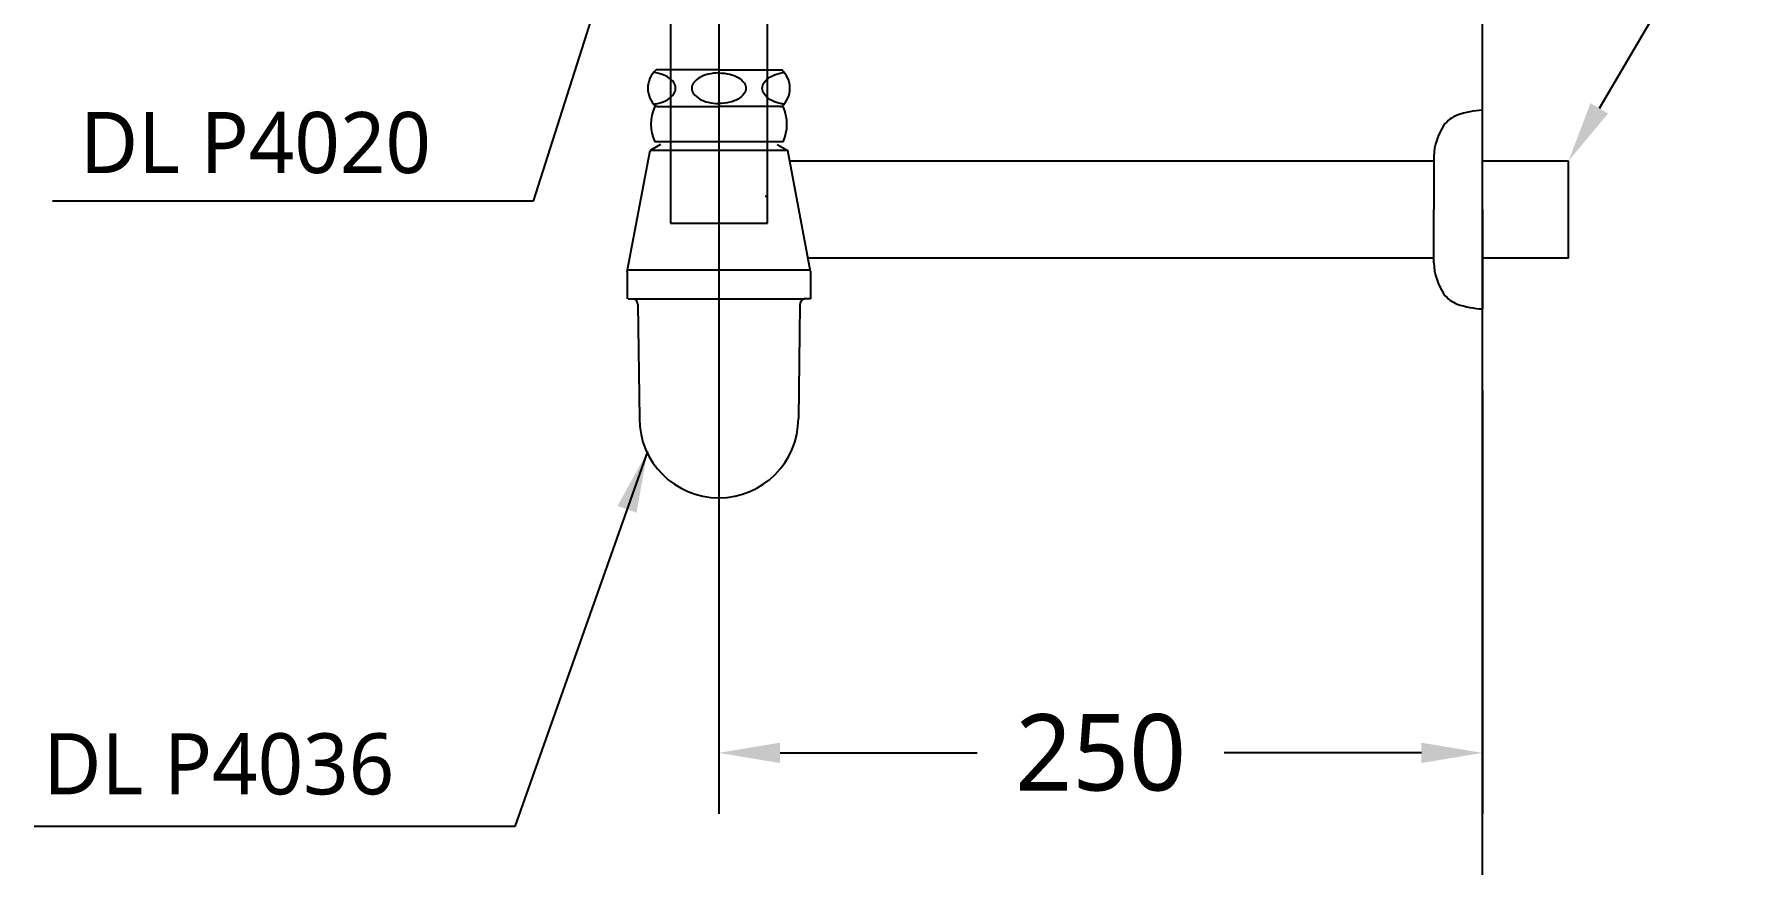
# Model space of a CAD drawing. Extents: x 1408 to 6784, y -530 to 1956.
# Drawn here: x 4846 to 5405, y -80 to 192 of the extents above; entities that cross this region are included whole.
import ezdxf

# ---------------------------------------------------------------- set-up
doc = ezdxf.new("R2010")
doc.units = 0
doc.header["$LTSCALE"] = 10
doc.header["$MEASUREMENT"] = 0
doc.header["$PDMODE"] = 3
doc.header["$PDSIZE"] = -10
doc.layers.get('0').update_dxf_attribs({"linetype": 'CONTINUOUS'})
doc.layers.get('DEFPOINTS').update_dxf_attribs({"linetype": 'CONTINUOUS'})
for name, color, linetype in [('1', 7, 'CONTINUOUS'), ('3', 3, 'CONTINUOUS'), ('4', 4, 'CONTINUOUS')]:
    doc.layers.add(name, color=color, linetype=linetype)
doc.styles.add('GHS', font='romans', dxfattribs={"bigfont": 'ghs'})
doc.styles.get("Standard").update_dxf_attribs({"font": 'SYMBOL'})
doc.dimstyles.get("Standard").update_dxf_attribs({"dimtxt": 1, "dimasz": 0.18, "dimexe": 0.18, "dimexo": 0.0625, "dimgap": 0.5, "dimtad": 1, "dimzin": 0, "dimdsep": 46, "dimtxsty": 'Standard', "dimcen": 0.09, "dimadec": 0, "dimazin": 0, "dimtfac": 1, "dimtofl": 0, "dimtmove": 2, "dimatfit": 3, "dimfxl": 0, "dimtolj": 1, "dimtzin": 0, "dimarcsym": 0})
doc.dimstyles.new('Standard$0', dxfattribs={"dimtxt": 0.18, "dimasz": 0.18, "dimexe": 0.18, "dimexo": 0.0625, "dimgap": 0.09, "dimtad": 0, "dimtih": 1, "dimtoh": 1, "dimdec": 4, "dimzin": 0, "dimdsep": 46, "dimtxsty": 'Standard', "dimcen": 0.09, "dimadec": 0, "dimazin": 0, "dimtfac": 1, "dimtdec": 4, "dimtofl": 0, "dimtmove": 0, "dimatfit": 3, "dimfxl": 0, "dimtolj": 1, "dimtzin": 0, "dimarcsym": 0})

# ---------------------------------------------------------------- blocks, each defined once
blk = doc.blocks.new('*D22')
at = {"color": 3, "lineweight": -2}
for p, q in [((5070.46, 301.36), (5070.46, -63.27)), ((5320.26, 75.32), (5320.26, -63.27)), ((5090.46, -43.27), (5154.94, -43.27)), ((5300.26, -43.27), (5235.78, -43.27))]:
    blk.add_line(p, q, dxfattribs=at)
at = {"color": 3}
for points in [[(5090.46, -39.94), (5090.46, -46.6), (5070.46, -43.27)], [(5300.26, -39.94), (5300.26, -46.6), (5320.26, -43.27)]]:
    blk.add_solid(points, dxfattribs=at)
at = {"layer": 'DEFPOINTS', "color": 0}
for p in [(5070.46, 301.36), (5320.26, 75.32), (5320.26, -43.27)]:
    blk.add_point(p, dxfattribs=at)
at = {"color": 0, "insert": (5195.36, -43.27), "char_height": 25, "attachment_point": 5}
blk.add_mtext('\\A1;{\\fNanumGothic|b0|i0|c129|p50;250}', dxfattribs=at)

msp = doc.modelspace()

# ---------------------------------------------------------------- linework, layer by layer
at = {"color": 4}
for p, q in [((5091.46241, 156.66308), (5049.46241, 156.66308)), ((5040.46241, 114.26), (5047.96241, 153.76)), ((5051.36241, 155.76), (5047.96241, 153.76)), ((5092.96241, 153.76), (5047.96241, 153.76)), ((5089.56241, 155.76), (5092.96241, 153.76)), ((5100.46241, 114.26), (5092.96241, 153.76)), ((5040.46241, 114.76), (5100.36748, 114.76)), ((5040.46241, 114.26), (5040.46241, 105.26)), ((5100.46241, 114.26), (5100.46241, 105.26)), ((5040.83419, 105.26), (5042.83419, 105.26)), ((5042.83419, 105.26), (5098.46241, 105.26)), ((5043.96241, 103.46), (5044.46241, 66.16308)), ((5096.96241, 103.32351), (5096.46241, 66.16308)), ((5100.46241, 105.26), (5098.46241, 105.26))]:
    msp.add_line(p, q, dxfattribs=at)
for centre, radius, start, end in [((5062.06241, 162.41308), 13.85, 155.4704525, 204.5295475), ((5078.86241, 162.41308), 13.85, 335.4704525, 24.5295475), ((5041.96241, 103.46), 2, 0, 64.1580672), ((5098.96241, 103.32351), 2, 104.4775122, 180), ((5070.46241, 66.16308), 26, 180, 0)]:
    msp.add_arc(centre, radius, start, end, dxfattribs=at)
at = {"layer": '1', "color": 5}
msp.add_line((5320.25671, -254.00694), (5320.25671, 711.44132), dxfattribs=at)
at = {"layer": '1', "color": 3}
msp.add_line((5405.39987, 247.76949), (5358.45373, 167.58572), dxfattribs=at)
msp.add_solid([(5361.3303, 165.90154), (5355.57716, 169.2699), (5348.34865, 150.3263)], dxfattribs=at)
at = {"layer": '3'}
for p, q in [((5054.58741, 211.04571), (5054.58741, 130.04571)), ((5086.33741, 130.04571), (5086.33741, 211.04571)), ((5086.33741, 138.75748), (5085.63741, 138.75748)), ((5054.58741, 130.04571), (5086.33741, 130.04571))]:
    msp.add_line(p, q, dxfattribs=at)
at = {"layer": '4'}
for p, q in [((5054.21241, 180.16308), (5049.92091, 180.16308)), ((5054.21241, 180.16308), (5049.92091, 180.16308)), ((5070.46241, 180.16308), (5054.21241, 180.16308)), ((5070.46241, 180.16308), (5054.21241, 180.16308)), ((5070.46241, 180.16308), (5086.71241, 180.16308)), ((5070.46241, 180.16308), (5086.71241, 180.16308)), ((5086.71241, 180.16308), (5091.00391, 180.16308)), ((5086.71241, 180.16308), (5091.00391, 180.16308)), ((5050.31241, 168.16308), (5049.92091, 168.16308)), ((5050.31241, 168.16308), (5070.46241, 168.16308)), ((5050.31241, 168.16308), (5070.46241, 168.16308)), ((5090.61241, 168.16308), (5070.46241, 168.16308)), ((5090.61241, 168.16308), (5070.46241, 168.16308)), ((5090.61241, 168.16308), (5091.00391, 168.16308)), ((5320.25671, 134.4513), (5320.25671, 166.9513)), ((5304.27673, 151.84604), (5304.27673, 134.4513)), ((5304.27673, 150.3263), (5093.61438, 150.3263)), ((5348.34865, 150.3263), (5320.25671, 150.3263)), ((5348.34865, 118.5763), (5348.34865, 150.3263)), ((5304.27673, 117.05657), (5304.27673, 134.4513)), ((5320.25671, 134.4513), (5320.25671, 101.9513)), ((5304.27673, 118.5763), (5099.64286, 118.5763)), ((5348.34865, 118.5763), (5320.25671, 118.5763))]:
    msp.add_line(p, q, dxfattribs=at)
for points in [[(5056.26758, 174.16308, 0.15521739), (5055.67709, 176.0194, 0.106747244), (5053.61539, 177.91008, 0.07304301), (5050.84552, 179.02809, 0.028511088), (5049.11677, 179.34411, 0.05952259)], [(5070.46241, 179.16308, 0.057537424), (5066.90487, 178.75233, 0.071219107), (5064.20492, 177.69861, 0.106373365), (5062.18211, 175.90201, 0.159482965)], [(5070.46241, 179.16308, 0.057537424), (5066.90487, 178.75233, 0.071219107), (5064.20492, 177.69861, 0.106373365), (5062.18211, 175.90201, 0.159482965)], [(5070.46241, 179.16308, -0.057537424), (5074.01996, 178.75233, -0.071219107), (5076.71991, 177.69861, -0.106373365), (5078.74271, 175.90201, -0.159482965)], [(5070.46241, 179.16308, -0.057537424), (5074.01996, 178.75233, -0.071219107), (5076.71991, 177.69861, -0.106373365), (5078.74271, 175.90201, -0.159482965)], [(5084.65724, 174.16308, -0.15521739), (5085.24774, 176.0194, -0.106747244), (5087.30944, 177.91008, -0.07304301), (5090.0793, 179.02809, -0.028511088), (5091.80806, 179.34411, -0.05952259)], [(5049.11677, 168.98204, 0.028511088), (5050.84552, 169.29806, 0.07304301), (5053.61539, 170.41607, 0.106747244), (5055.67709, 172.30675, 0.15521739), (5056.26758, 174.16308, 0.15521739)], [(5062.18211, 175.90201, 0.327290453), (5062.18211, 172.42414, 0.106373385), (5064.20492, 170.62754, 0.071219107), (5066.90487, 169.57382, 0.057537424), (5070.46241, 169.16308, 0.057537424)], [(5078.74271, 175.90201, -0.327290453), (5078.74271, 172.42414, -0.106373385), (5076.71991, 170.62754, -0.071219107), (5074.01996, 169.57382, -0.057537424), (5070.46241, 169.16308, -0.057537424)], [(5091.80806, 168.98204, -0.028511088), (5090.0793, 169.29806, -0.07304301), (5087.30944, 170.41607, -0.106747244), (5085.24774, 172.30675, -0.15521739), (5084.65724, 174.16308, -0.15521739)]]:
    msp.add_lwpolyline(points, format="xyb", dxfattribs=at)
for centre, radius, start, end in [((5055.21241, 174.16308), 8, 131.4096221, 228.5903779), ((5085.71241, 174.16308), 8, 311.4096221, 48.5903779), ((5315.60119, 156.02947), 10, 111.1926769, 142.8034508), ((5321.75671, 136.98883), 30, 92.865984, 109.0071361), ((5324.25671, 150.9513), 20, 146.2077116, 177.435912), ((5324.25671, 117.9513), 20, 182.564088, 213.7922884), ((5315.60119, 112.87314), 10, 217.1965492, 248.8073231), ((5321.75671, 131.91378), 30, 250.9928639, 267.134016)]:
    msp.add_arc(centre, radius, start, end, dxfattribs=at)

# ---------------------------------------------------------------- texts
at = {"color": 2, "char_height": 20, "attachment_point": 1, "style": 'GHS'}
for s, insert in [('{\\fNanumGothic|b0|i0|c129|p50;DL P4020}', (4861.49583, 166.40327)), ('{\\fNanumGothic|b0|i0|c129|p50;DL P4036}', (4849.48287, -36.86803))]:
    msp.add_mtext_dynamic_manual_height_columns(s, width=158.3659725, gutter_width=13.505, heights=[0], dxfattribs=dict(at, insert=insert))

# ---------------------------------------------------------------- dimensions: what is measured, and where the dimension line sits
dim = msp.add_linear_dim(base=(5320.25671, -43.26842), p1=(5070.46241, 301.35885), p2=(5320.25671, 75.32127), text='{\\fNanumGothic|b0|i0|c129|p50;<>}', dimstyle='Standard$0', override={"dimtxt": 25, "dimasz": 20, "dimexe": 20, "dimexo": 0, "dimgap": 10, "dimtad": 1, "dimdec": 0, "dimzin": 8, "dimtxsty": 'Standard', "dimclrd": 3, "dimclre": 3, "dimtmove": 2, "dimarcsym": 1})
dim.commit()
dim.dimension.update_dxf_attribs({"geometry": '*D22', "text_midpoint": (5195.35956, -43.26842), "dimtype": 160})

# ---------------------------------------------------------------- leaders
for points in [[(5053.02143, 273.39945), (5009.71115, 137.27599), (4852.4305, 137.27599)], [(5047.07798, 55.26967), (5003.7677, -67.32418), (4846.48705, -67.32418)]]:
    msp.add_leader(points, dimstyle='Standard', override={"dimtxt": 25, "dimasz": 20, "dimexe": 10, "dimexo": 8, "dimgap": 10, "dimtad": 0, "dimdec": 4, "dimlfac": 1, "dimzin": 8, "dimclrd": 3, "dimclre": 3, "dimtdec": 4, "dimarcsym": 1})

doc.saveas('drawing.dxf')
